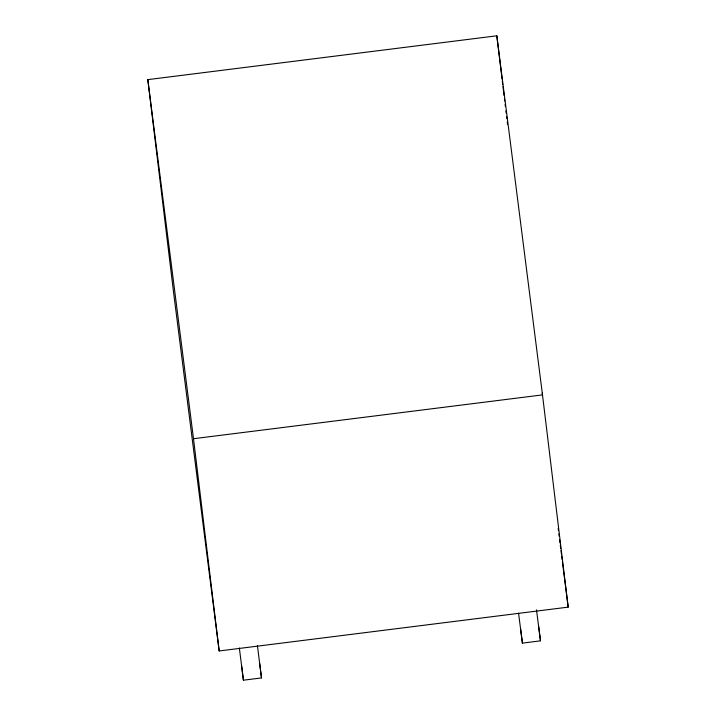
<?xml version="1.0" encoding="UTF-8"?>
<svg xmlns="http://www.w3.org/2000/svg" width="716" height="716" viewBox="0 0 716 716"><rect width="100%" height="100%" fill="white"/><g stroke="black" fill="none" stroke-linecap="round" stroke-linejoin="round"><path stroke-width="1.07" d="M518.563 613.254L522.412 643.138L540.482 640.829L538.629 626.249M219.177 650.96L173.505 291.877L147.818 79.628L496.823 35.8L542.495 394.892L193.499 438.72L219.177 650.96L568.182 607.132L542.272 393.057M241.578 665.665L243.422 680.2L261.501 677.927L257.429 645.671M536.49 609.844L540.482 640.829M558.167 528.444L558.453 530.663M558.874 533.984L559.16 536.203M559.581 539.524L560.002 542.853M560.288 545.073L560.709 548.393M560.986 550.613L561.416 553.933M561.693 556.153L562.114 559.473M562.4 561.693L568.182 607.132M520.559 628.558L522.412 643.138M259.648 663.347L261.501 677.927M147.818 79.628L193.499 438.72M239.35 647.989L243.422 680.2M496.823 35.8L502.032 78.912M502.301 81.123L502.704 84.443M502.972 86.654L504.046 95.496M504.44 98.808L504.708 101.019M505.111 104.339L505.38 106.55M505.917 110.971L506.185 113.182M506.588 116.493L506.856 118.704M507.25 122.024L507.519 124.235"/></g></svg>
